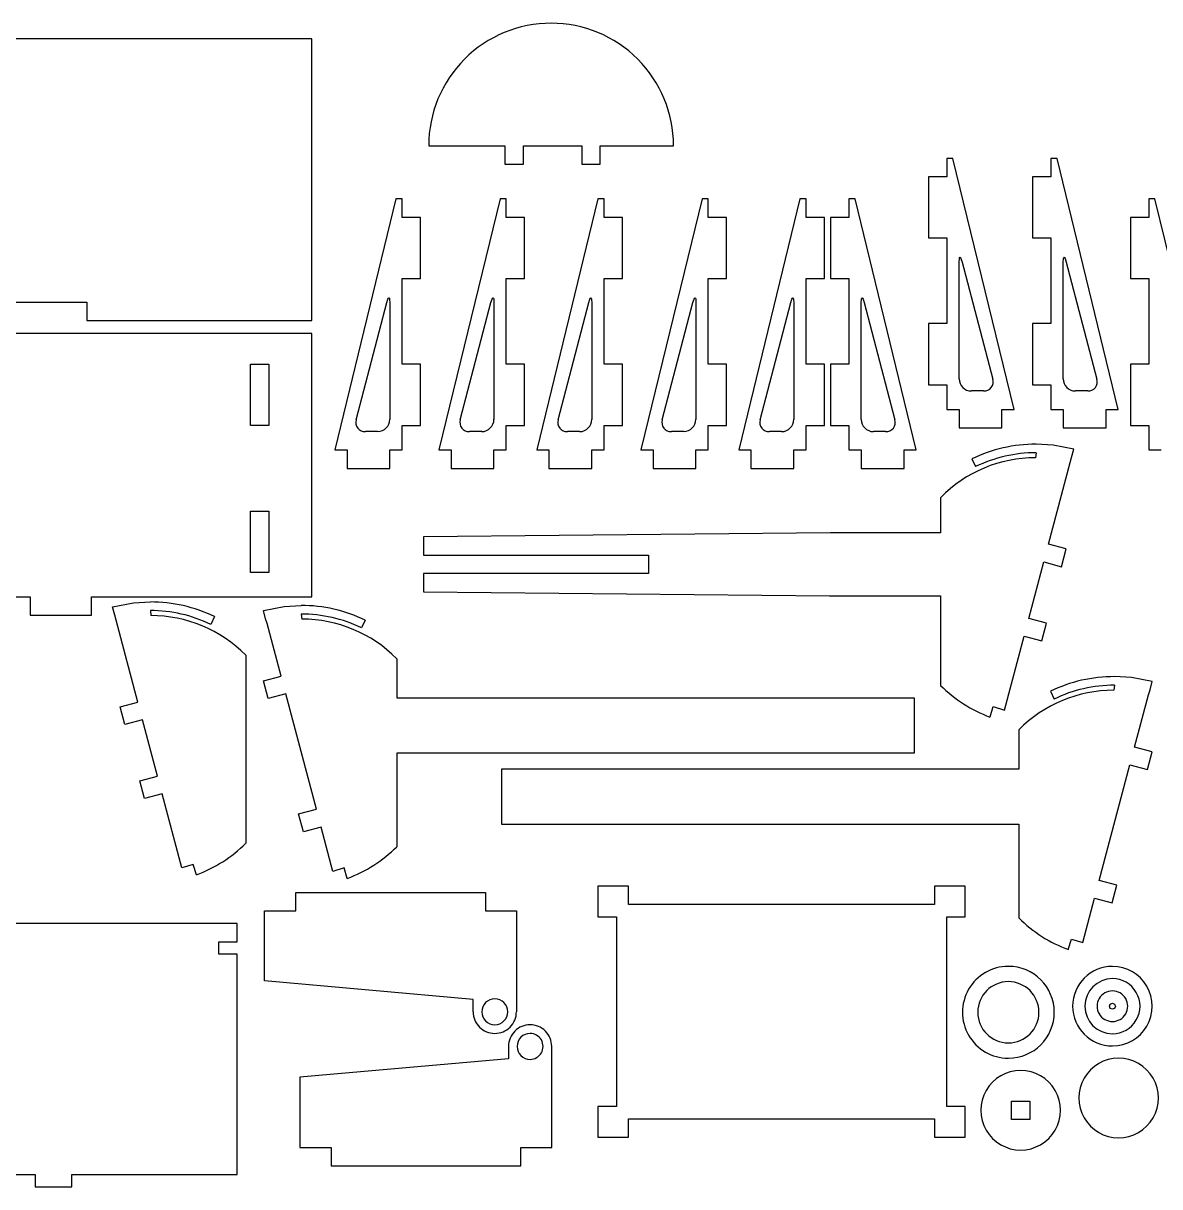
# Model space of a CAD drawing. Header units: millimetres. Extents: x -2305 to 1184, y -190 to 1638.
# Drawn here: x -1858.5 to -1580.2, y 264.4 to 549.4 of the extents above; entities that cross this region are included whole.
import ezdxf

# ---------------------------------------------------------------- set-up
doc = ezdxf.new("R2010")
doc.units = ezdxf.units.MM

msp = doc.modelspace()

# ---------------------------------------------------------------- linework, layer by layer
at = {"color": 7, "linetype": 'Continuous'}
for p, q in [((-1787.86, 545.56), (-2303.66, 545.56)), ((-1787.86, 476.59), (-1787.86, 545.56)), ((-1759.23, 519.4), (-1740.54, 519.4)), ((-1740.54, 519.4), (-1740.54, 514.91)), ((-1736.04, 514.91), (-1736.04, 519.4)), ((-1736.04, 519.4), (-1721.75, 519.4)), ((-1721.75, 519.4), (-1721.75, 514.91)), ((-1717.25, 514.91), (-1717.25, 519.4)), ((-1717.25, 519.4), (-1699.26, 519.4)), ((-1630.8, 516.29), (-1632.3, 516.29)), ((-1632.3, 516.29), (-1632.3, 511.8)), ((-1615.8, 454.81), (-1630.8, 516.29)), ((-1605.31, 516.29), (-1606.81, 516.29)), ((-1606.81, 516.29), (-1606.81, 511.8)), ((-1590.31, 454.81), (-1605.31, 516.29)), ((-1740.54, 514.91), (-1736.04, 514.91)), ((-1721.75, 514.91), (-1717.25, 514.91)), ((-1632.3, 511.8), (-1636.8, 511.8)), ((-1636.8, 511.8), (-1636.8, 496.8)), ((-1606.81, 511.8), (-1611.31, 511.8)), ((-1611.31, 511.8), (-1611.31, 496.8)), ((-1767.24, 506.35), (-1782.24, 444.87)), ((-1765.74, 506.35), (-1767.24, 506.35)), ((-1765.74, 501.85), (-1765.74, 506.35)), ((-1741.75, 506.35), (-1756.75, 444.87)), ((-1740.25, 506.35), (-1741.75, 506.35)), ((-1740.25, 501.85), (-1740.25, 506.35)), ((-1717.76, 506.35), (-1732.76, 444.87)), ((-1716.26, 506.35), (-1717.76, 506.35)), ((-1716.26, 501.85), (-1716.26, 506.35)), ((-1692.27, 506.35), (-1707.27, 444.87)), ((-1690.77, 506.35), (-1692.27, 506.35)), ((-1690.77, 501.85), (-1690.77, 506.35)), ((-1668.28, 506.35), (-1683.28, 444.87)), ((-1666.78, 506.35), (-1668.28, 506.35)), ((-1666.78, 501.85), (-1666.78, 506.35)), ((-1654.79, 506.35), (-1656.29, 506.35)), ((-1656.29, 506.35), (-1656.29, 501.85)), ((-1639.79, 444.87), (-1654.79, 506.35)), ((-1581.32, 506.35), (-1582.82, 506.35)), ((-1582.82, 506.35), (-1582.82, 501.85)), ((-1566.32, 444.87), (-1581.32, 506.35)), ((-1761.24, 501.85), (-1765.74, 501.85)), ((-1761.24, 486.86), (-1761.24, 501.85)), ((-1735.75, 501.85), (-1740.25, 501.85)), ((-1735.75, 486.86), (-1735.75, 501.85)), ((-1711.76, 501.85), (-1716.26, 501.85)), ((-1711.76, 486.86), (-1711.76, 501.85)), ((-1686.27, 501.85), (-1690.77, 501.85)), ((-1686.27, 486.86), (-1686.27, 501.85)), ((-1662.28, 501.85), (-1666.78, 501.85)), ((-1662.28, 486.86), (-1662.28, 501.85)), ((-1656.29, 501.85), (-1660.79, 501.85)), ((-1660.79, 501.85), (-1660.79, 486.86)), ((-1582.82, 501.85), (-1587.32, 501.85)), ((-1587.32, 501.85), (-1587.32, 486.86)), ((-1636.8, 496.8), (-1632.3, 496.8)), ((-1632.3, 496.8), (-1632.3, 475.81)), ((-1611.31, 496.8), (-1606.81, 496.8)), ((-1606.81, 496.8), (-1606.81, 475.81)), ((-1629.3, 462.32), (-1629.3, 490.8)), ((-1628.54, 490.9), (-1621.06, 462.22)), ((-1603.81, 462.32), (-1603.81, 490.8)), ((-1603.05, 490.9), (-1595.57, 462.22)), ((-1765.74, 465.87), (-1765.74, 486.86)), ((-1765.74, 486.86), (-1761.24, 486.86)), ((-1740.25, 465.87), (-1740.25, 486.86)), ((-1740.25, 486.86), (-1735.75, 486.86)), ((-1716.26, 465.87), (-1716.26, 486.86)), ((-1716.26, 486.86), (-1711.76, 486.86)), ((-1690.77, 465.87), (-1690.77, 486.86)), ((-1690.77, 486.86), (-1686.27, 486.86)), ((-1666.78, 465.87), (-1666.78, 486.86)), ((-1666.78, 486.86), (-1662.28, 486.86)), ((-1660.79, 486.86), (-1656.29, 486.86)), ((-1656.29, 486.86), (-1656.29, 465.86)), ((-1587.32, 486.86), (-1582.82, 486.86)), ((-1582.82, 486.86), (-1582.82, 465.86)), ((-1942.3, 481.08), (-1842.94, 481.08)), ((-1842.94, 481.08), (-1842.94, 476.59)), ((-1776.98, 452.27), (-1769.5, 480.96)), ((-1768.74, 480.86), (-1768.74, 452.37)), ((-1751.49, 452.27), (-1744.01, 480.96)), ((-1743.25, 480.86), (-1743.25, 452.37)), ((-1727.5, 452.27), (-1720.02, 480.96)), ((-1719.26, 480.86), (-1719.26, 452.37)), ((-1702.01, 452.27), (-1694.53, 480.96)), ((-1693.77, 480.86), (-1693.77, 452.37)), ((-1678.02, 452.27), (-1670.54, 480.96)), ((-1669.78, 480.86), (-1669.78, 452.37)), ((-1653.29, 452.37), (-1653.29, 480.86)), ((-1652.53, 480.96), (-1645.05, 452.27)), ((-1842.94, 476.59), (-1787.86, 476.59)), ((-1787.86, 473.36), (-2303.66, 473.36)), ((-1787.86, 408.88), (-1787.86, 473.36)), ((-1632.3, 475.81), (-1636.8, 475.81)), ((-1636.8, 475.81), (-1636.8, 460.81)), ((-1606.81, 475.81), (-1611.31, 475.81)), ((-1611.31, 475.81), (-1611.31, 460.81)), ((-1802.86, 450.87), (-1802.86, 465.87)), ((-1802.86, 465.87), (-1798.36, 465.87)), ((-1798.36, 465.87), (-1798.36, 450.87)), ((-1761.24, 465.87), (-1765.74, 465.87)), ((-1761.24, 450.87), (-1761.24, 465.87)), ((-1735.75, 465.87), (-1740.25, 465.87)), ((-1735.75, 450.87), (-1735.75, 465.87)), ((-1711.76, 465.87), (-1716.26, 465.87)), ((-1711.76, 450.87), (-1711.76, 465.87)), ((-1686.27, 465.87), (-1690.77, 465.87)), ((-1686.27, 450.87), (-1686.27, 465.87)), ((-1662.28, 465.87), (-1666.78, 465.87)), ((-1662.28, 450.87), (-1662.28, 465.87)), ((-1656.29, 465.86), (-1660.79, 465.86)), ((-1660.79, 465.86), (-1660.79, 450.87)), ((-1582.82, 465.86), (-1587.32, 465.86)), ((-1587.32, 465.86), (-1587.32, 450.87)), ((-1636.8, 460.81), (-1632.3, 460.81)), ((-1632.3, 460.81), (-1632.3, 454.81)), ((-1623.3, 459.32), (-1626.3, 459.32)), ((-1611.31, 460.81), (-1606.81, 460.81)), ((-1606.81, 460.81), (-1606.81, 454.81)), ((-1597.81, 459.32), (-1600.81, 459.32)), ((-1632.3, 454.81), (-1629.3, 454.81)), ((-1629.3, 454.81), (-1629.3, 450.32)), ((-1618.8, 450.32), (-1618.8, 454.81)), ((-1618.8, 454.81), (-1615.8, 454.81)), ((-1606.81, 454.81), (-1603.81, 454.81)), ((-1603.81, 454.81), (-1603.81, 450.32)), ((-1593.31, 450.32), (-1593.31, 454.81)), ((-1593.31, 454.81), (-1590.31, 454.81)), ((-1798.36, 450.87), (-1802.86, 450.87)), ((-1765.74, 444.87), (-1765.74, 450.87)), ((-1765.74, 450.87), (-1761.24, 450.87)), ((-1740.25, 444.87), (-1740.25, 450.87)), ((-1740.25, 450.87), (-1735.75, 450.87)), ((-1716.26, 444.87), (-1716.26, 450.87)), ((-1716.26, 450.87), (-1711.76, 450.87)), ((-1690.77, 444.87), (-1690.77, 450.87)), ((-1690.77, 450.87), (-1686.27, 450.87)), ((-1666.78, 444.87), (-1666.78, 450.87)), ((-1666.78, 450.87), (-1662.28, 450.87)), ((-1660.79, 450.87), (-1656.29, 450.87)), ((-1656.29, 450.87), (-1656.29, 444.87)), ((-1629.3, 450.32), (-1618.8, 450.32)), ((-1603.81, 450.32), (-1593.31, 450.32)), ((-1587.32, 450.87), (-1582.82, 450.87)), ((-1582.82, 450.87), (-1582.82, 444.87)), ((-1771.74, 449.37), (-1774.74, 449.37)), ((-1746.25, 449.37), (-1749.25, 449.37)), ((-1722.26, 449.37), (-1725.26, 449.37)), ((-1696.77, 449.37), (-1699.77, 449.37)), ((-1672.78, 449.37), (-1675.78, 449.37)), ((-1647.29, 449.37), (-1650.29, 449.37)), ((-1782.24, 444.87), (-1779.24, 444.87)), ((-1779.24, 444.87), (-1779.24, 440.37)), ((-1768.74, 440.37), (-1768.74, 444.87)), ((-1768.74, 444.87), (-1765.74, 444.87)), ((-1756.75, 444.87), (-1753.75, 444.87)), ((-1753.75, 444.87), (-1753.75, 440.37)), ((-1743.25, 440.37), (-1743.25, 444.87)), ((-1743.25, 444.87), (-1740.25, 444.87)), ((-1732.76, 444.87), (-1729.76, 444.87)), ((-1729.76, 444.87), (-1729.76, 440.37)), ((-1719.26, 440.37), (-1719.26, 444.87)), ((-1719.26, 444.87), (-1716.26, 444.87)), ((-1707.27, 444.87), (-1704.27, 444.87)), ((-1704.27, 444.87), (-1704.27, 440.37)), ((-1693.77, 440.37), (-1693.77, 444.87)), ((-1693.77, 444.87), (-1690.77, 444.87)), ((-1683.28, 444.87), (-1680.28, 444.87)), ((-1680.28, 444.87), (-1680.28, 440.37)), ((-1669.78, 440.37), (-1669.78, 444.87)), ((-1669.78, 444.87), (-1666.78, 444.87)), ((-1656.29, 444.87), (-1653.29, 444.87)), ((-1653.29, 444.87), (-1653.29, 440.37)), ((-1642.79, 440.37), (-1642.79, 444.87)), ((-1642.79, 444.87), (-1639.79, 444.87)), ((-1601.75, 443.05), (-1601.21, 445.08)), ((-1582.82, 444.87), (-1579.82, 444.87)), ((-1626.17, 442.69), (-1625.25, 440.8)), ((-1610.46, 444.18), (-1610.57, 442.95)), ((-1607.4, 421.78), (-1602.08, 441.84)), ((-1602.08, 441.84), (-1601.75, 443.05)), ((-1779.24, 440.37), (-1768.74, 440.37)), ((-1753.75, 440.37), (-1743.25, 440.37)), ((-1729.76, 440.37), (-1719.26, 440.37)), ((-1704.27, 440.37), (-1693.77, 440.37)), ((-1680.28, 440.37), (-1669.78, 440.37)), ((-1653.29, 440.37), (-1642.79, 440.37)), ((-1633.82, 433.25), (-1633.82, 424.59)), ((-1802.86, 414.89), (-1802.86, 429.88)), ((-1802.86, 429.88), (-1798.36, 429.88)), ((-1798.36, 429.88), (-1798.36, 414.89)), ((-1660.81, 424.59), (-1760.54, 423.63)), ((-1760.54, 423.63), (-1760.54, 419.13)), ((-1633.82, 424.59), (-1660.81, 424.59)), ((-1760.54, 419.13), (-1705.35, 419.13)), ((-1705.35, 419.13), (-1705.35, 414.63)), ((-1603.05, 420.62), (-1607.4, 421.78)), ((-1604.21, 416.27), (-1603.05, 420.62)), ((-1612.22, 403.62), (-1608.56, 417.43)), ((-1608.56, 417.43), (-1604.21, 416.27)), ((-1798.36, 414.89), (-1802.86, 414.89)), ((-1705.35, 414.63), (-1760.54, 414.63)), ((-1760.54, 414.63), (-1760.54, 410.13)), ((-1939.3, 408.88), (-1856.83, 408.88)), ((-1856.83, 408.88), (-1856.83, 404.39)), ((-1841.84, 404.39), (-1841.84, 408.88)), ((-1841.84, 408.88), (-1787.86, 408.88)), ((-1760.54, 410.13), (-1661.08, 409.17)), ((-1661.08, 409.17), (-1633.82, 409.17)), ((-1633.82, 409.17), (-1633.82, 387.2)), ((-1836.13, 404.4), (-1836.67, 406.43)), ((-1827.41, 405.54), (-1827.3, 404.31)), ((-1799.19, 403.54), (-1799.73, 405.57)), ((-1856.83, 404.39), (-1841.84, 404.39)), ((-1835.79, 403.19), (-1836.13, 404.4)), ((-1830.47, 383.13), (-1835.79, 403.19)), ((-1811.7, 404.04), (-1812.62, 402.15)), ((-1798.79, 402.33), (-1799.19, 403.54)), ((-1795.38, 389.5), (-1798.79, 402.33)), ((-1790.48, 404.67), (-1790.3, 403.45)), ((-1774.78, 403.18), (-1775.69, 401.29)), ((-1607.87, 402.46), (-1612.22, 403.62)), ((-1609.02, 398.11), (-1607.87, 402.46)), ((-1618.17, 381.16), (-1613.37, 399.26)), ((-1613.37, 399.26), (-1609.02, 398.11)), ((-1804.05, 394.61), (-1804.05, 348.55)), ((-1767.05, 393.74), (-1767.05, 384.12)), ((-1799.73, 388.34), (-1795.38, 389.5)), ((-1798.58, 383.99), (-1799.73, 388.34)), ((-1582.52, 386.11), (-1581.98, 388.14)), ((-1794.23, 385.15), (-1798.58, 383.99)), ((-1786.74, 356.86), (-1794.23, 385.15)), ((-1633.82, 387.2), (-1633.82, 387.2)), ((-1633.82, 387.2), (-1633.82, 387.2)), ((-1606.94, 385.75), (-1606.02, 383.86)), ((-1591.23, 387.24), (-1591.42, 386.02)), ((-1586.33, 372.07), (-1582.92, 384.9)), ((-1582.92, 384.9), (-1582.52, 386.11)), ((-1834.82, 381.98), (-1830.47, 383.13)), ((-1833.67, 377.62), (-1834.82, 381.98)), ((-1767.05, 384.12), (-1640.33, 384.12)), ((-1640.33, 384.12), (-1640.33, 370.62)), ((-1621.73, 379.46), (-1620.96, 382)), ((-1620.96, 382), (-1618.17, 381.16)), ((-1829.32, 378.78), (-1833.67, 377.62)), ((-1825.66, 364.96), (-1829.32, 378.78)), ((-1614.67, 376.32), (-1614.67, 366.69)), ((-1640.33, 370.62), (-1767.05, 370.62)), ((-1767.05, 370.62), (-1767.04, 347.69)), ((-1581.98, 370.92), (-1586.33, 372.07)), ((-1583.13, 366.57), (-1581.98, 370.92)), ((-1594.98, 339.43), (-1587.48, 367.72)), ((-1587.48, 367.72), (-1583.13, 366.57)), ((-1830.01, 363.81), (-1825.66, 364.96)), ((-1614.67, 366.69), (-1741.39, 366.69)), ((-1741.39, 366.69), (-1741.39, 353.19)), ((-1828.86, 359.46), (-1830.01, 363.81)), ((-1824.51, 360.61), (-1828.86, 359.46)), ((-1819.7, 342.51), (-1824.51, 360.61)), ((-1791.09, 355.71), (-1786.74, 356.86)), ((-1789.93, 351.35), (-1791.09, 355.71)), ((-1785.59, 352.51), (-1789.93, 351.35)), ((-1782.73, 341.65), (-1785.59, 352.51)), ((-1741.39, 353.19), (-1614.67, 353.19)), ((-1614.67, 353.19), (-1614.68, 330.26)), ((-1816.91, 343.35), (-1819.7, 342.51)), ((-1816.14, 340.81), (-1816.91, 343.35)), ((-1779.95, 342.49), (-1782.73, 341.65)), ((-1779.17, 339.93), (-1779.95, 342.49)), ((-1590.63, 338.28), (-1594.98, 339.43)), ((-1791.8, 331.99), (-1791.8, 336.49)), ((-1791.8, 336.49), (-1745.31, 336.49)), ((-1745.31, 336.49), (-1745.31, 331.99)), ((-1710.26, 337.99), (-1717.76, 337.99)), ((-1717.76, 337.99), (-1717.76, 330.49)), ((-1710.26, 333.49), (-1710.26, 337.99)), ((-1627.8, 337.99), (-1635.3, 337.99)), ((-1635.3, 337.99), (-1635.3, 333.49)), ((-1627.8, 330.49), (-1627.8, 337.99)), ((-1591.78, 333.93), (-1590.63, 338.28)), ((-1635.3, 333.49), (-1710.26, 333.49)), ((-1598.99, 324.22), (-1596.13, 335.08)), ((-1596.13, 335.08), (-1591.78, 333.93)), ((-1799.41, 314.79), (-1799.41, 331.99)), ((-1799.41, 331.99), (-1791.8, 331.99)), ((-1745.31, 331.99), (-1737.74, 331.99)), ((-1737.74, 331.99), (-1737.74, 309.5)), ((-1806.15, 328.87), (-1896.12, 328.87)), ((-1806.15, 324.37), (-1806.15, 328.87)), ((-1717.76, 330.49), (-1713.26, 330.49)), ((-1713.26, 330.49), (-1713.26, 284.01)), ((-1632.3, 284.01), (-1632.3, 330.49)), ((-1632.3, 330.49), (-1627.8, 330.49)), ((-1602.55, 322.5), (-1601.77, 325.07)), ((-1601.77, 325.07), (-1598.99, 324.22)), ((-1810.65, 321.37), (-1810.65, 324.37)), ((-1810.65, 324.37), (-1806.15, 324.37)), ((-1806.15, 321.37), (-1810.65, 321.37)), ((-1806.15, 267.39), (-1806.15, 321.37)), ((-1748.35, 310.29), (-1799.41, 314.79)), ((-1748.35, 307.25), (-1748.35, 310.29)), ((-1737.74, 309.5), (-1737.74, 307.25)), ((-1739.7, 298.77), (-1739.69, 295.72)), ((-1729.09, 296.52), (-1729.09, 298.77)), ((-1729.09, 274.02), (-1729.09, 296.52)), ((-1739.69, 295.72), (-1790.76, 291.22)), ((-1790.76, 291.22), (-1790.76, 274.02)), ((-1616.48, 280.89), (-1616.48, 285.38)), ((-1616.48, 285.38), (-1611.99, 285.38)), ((-1611.99, 285.38), (-1611.99, 280.89)), ((-1713.26, 284.01), (-1717.76, 284.01)), ((-1717.76, 284.01), (-1717.76, 276.51)), ((-1627.8, 284.01), (-1632.3, 284.01)), ((-1627.8, 276.51), (-1627.8, 284.01)), ((-1710.26, 276.51), (-1710.26, 281.01)), ((-1710.26, 281.01), (-1635.3, 281.01)), ((-1635.3, 281.01), (-1635.3, 276.51)), ((-1611.99, 280.89), (-1616.48, 280.89)), ((-1717.76, 276.51), (-1710.26, 276.51)), ((-1635.3, 276.51), (-1627.8, 276.51)), ((-1790.76, 274.02), (-1783.14, 274.02)), ((-1783.14, 274.02), (-1783.14, 269.53)), ((-1736.66, 269.53), (-1736.66, 274.02)), ((-1736.66, 274.02), (-1729.09, 274.02)), ((-1783.14, 269.53), (-1736.66, 269.53)), ((-1896.12, 267.39), (-1855.63, 267.39)), ((-1855.63, 267.39), (-1855.63, 264.39)), ((-1846.64, 264.39), (-1846.64, 267.39)), ((-1846.64, 267.39), (-1806.15, 267.39)), ((-1855.63, 264.39), (-1846.64, 264.39))]:
    msp.add_line(p, q, dxfattribs=at)
at = {"color": 7, "linetype": 'Continuous', "flags": 128}
for points in [[(-1629.3, 490.8), (-1629.24, 491.74), (-1629.17, 491.98), (-1629.08, 492.07), (-1628.96, 492), (-1628.84, 491.79), (-1628.54, 490.9)], [(-1603.81, 490.8), (-1603.75, 491.74), (-1603.68, 491.98), (-1603.59, 492.07), (-1603.47, 492), (-1603.35, 491.79), (-1603.05, 490.9)], [(-1769.5, 480.96), (-1769.21, 481.85), (-1769.08, 482.06), (-1768.96, 482.12), (-1768.87, 482.03), (-1768.8, 481.79), (-1768.74, 480.86)], [(-1744.01, 480.96), (-1743.71, 481.85), (-1743.59, 482.06), (-1743.47, 482.12), (-1743.38, 482.03), (-1743.31, 481.79), (-1743.25, 480.86)], [(-1720.02, 480.96), (-1719.72, 481.85), (-1719.6, 482.06), (-1719.48, 482.12), (-1719.39, 482.03), (-1719.32, 481.79), (-1719.26, 480.86)], [(-1694.53, 480.96), (-1694.23, 481.85), (-1694.11, 482.06), (-1693.99, 482.12), (-1693.9, 482.03), (-1693.83, 481.79), (-1693.77, 480.86)], [(-1670.54, 480.96), (-1670.24, 481.85), (-1670.12, 482.06), (-1670, 482.12), (-1669.91, 482.03), (-1669.84, 481.79), (-1669.78, 480.86)], [(-1653.29, 480.86), (-1653.23, 481.79), (-1653.16, 482.03), (-1653.07, 482.12), (-1652.95, 482.06), (-1652.83, 481.85), (-1652.53, 480.96)], [(-1601.21, 445.08), (-1606.3, 446.05), (-1610.46, 446.28)], [(-1836.67, 406.43), (-1831.57, 407.4), (-1827.41, 407.64)], [(-1799.73, 405.57), (-1794.65, 406.54), (-1790.48, 406.78)], [(-1581.98, 388.14), (-1587.07, 389.11), (-1591.23, 389.35)], [(-1591.74, 307.87), (-1592.27, 308.09), (-1592.49, 308.62), (-1592.27, 309.15), (-1591.74, 309.37)], [(-1591.74, 309.37), (-1591.21, 309.15), (-1590.99, 308.62), (-1591.21, 308.09), (-1591.74, 307.87)]]:
    msp.add_lwpolyline(points, dxfattribs=at)
at = {"color": 7, "linetype": 'Continuous'}
for centre, radius, start, end in [((-1729.26, 519.42), 29.97, 89.9649, 180.0341), ((-1729.23, 519.42), 29.97, 359.9637, 90.0363), ((-1626.29, 462.32), 3, 180.1067, 269.8911), ((-1623.17, 461.54), 2.22, 266.7391, 17.8399), ((-1600.8, 462.32), 3, 180.1067, 269.8917), ((-1597.68, 461.54), 2.22, 266.7329, 17.8454), ((-1774.87, 451.59), 2.22, 162.1809, 273.2165), ((-1771.75, 452.38), 3, 270.1198, 359.89), ((-1749.37, 451.59), 2.22, 162.19, 273.2327), ((-1746.26, 452.38), 3.01, 270.118, 359.8822), ((-1725.38, 451.59), 2.22, 162.1722, 273.2376), ((-1722.27, 452.38), 3.01, 270.1128, 359.8872), ((-1699.89, 451.59), 2.22, 162.1899, 273.2197), ((-1696.78, 452.38), 3, 270.1207, 359.8997), ((-1675.9, 451.59), 2.22, 162.1722, 273.2368), ((-1672.79, 452.38), 3.01, 270.1123, 359.8882), ((-1650.28, 452.38), 3.01, 180.1244, 269.8554), ((-1647.17, 451.59), 2.22, 266.7763, 17.8414), ((-1610.52, 410.42), 35.86, 89.904, 115.8708), ((-1610.59, 410.3), 32.66, 89.9555, 135.3343), ((-1610.5, 410.35), 33.83, 89.9206, 115.8426), ((-1827.36, 371.74), 35.9, 64.1423, 90.0829), ((-1827.36, 371.74), 33.79, 64.1383, 90.0874), ((-1790.43, 370.91), 35.87, 64.1301, 90.0943), ((-1827.28, 371.65), 32.66, 44.668, 90.0423), ((-1790.43, 370.88), 33.79, 64.1343, 90.0876), ((-1790.27, 370.78), 32.66, 44.6683, 90.039), ((-1591.28, 353.44), 35.91, 89.9209, 115.853), ((-1610.53, 410.27), 32.79, 224.717, 250.0148), ((-1591.44, 353.36), 32.66, 89.9559, 135.3338), ((-1591.28, 353.45), 33.8, 89.9144, 115.8608), ((-1827.36, 371.65), 32.82, 289.9904, 315.2653), ((-1790.31, 370.72), 32.74, 289.8871, 315.2971), ((-1591.41, 353.28), 32.73, 224.7013, 250.1105), ((-1617.23, 307.13), 11.25, 89.9992, 270.0013), ((-1617.24, 307.13), 11.25, 270.0105, 89.989), ((-1591.74, 308.62), 9.75, 90.0014, 269.9986), ((-1591.74, 308.62), 9.75, 269.9986, 90.0014), ((-1617.23, 307.13), 7.5, 90.0091, 269.99), ((-1617.24, 307.13), 7.5, 270.0174, 89.9835), ((-1591.74, 308.62), 6.75, 90.0019, 269.998), ((-1591.74, 308.62), 6.75, 269.999, 90.001), ((-1591.74, 308.62), 3.75, 89.9997, 270.0002), ((-1591.74, 308.62), 3.75, 269.9945, 90.0056), ((-1743.04, 307.25), 3.18, 90.0023, 269.9976), ((-1743.04, 307.25), 3.18, 270.0046, 89.9955), ((-1743.05, 307.25), 5.3, 179.9587, 270.0579), ((-1743.04, 307.25), 5.3, 269.9477, 0.0357), ((-1734.39, 298.77), 5.3, 89.9579, 180.0422), ((-1734.39, 298.77), 5.3, 359.9541, 90.0346), ((-1734.39, 298.77), 3.18, 90.0046, 269.9953), ((-1734.39, 298.77), 3.18, 269.9961, 90.004), ((-1590.24, 286.13), 9.75, 89.9972, 270.0022), ((-1590.24, 286.13), 9.75, 269.9999, 90.0007), ((-1614.23, 283.13), 9.75, 89.9975, 270.0028), ((-1614.23, 283.13), 9.75, 269.9983, 90.0013)]:
    msp.add_arc(centre, radius, start, end, dxfattribs=at)

doc.saveas('drawing.dxf')
